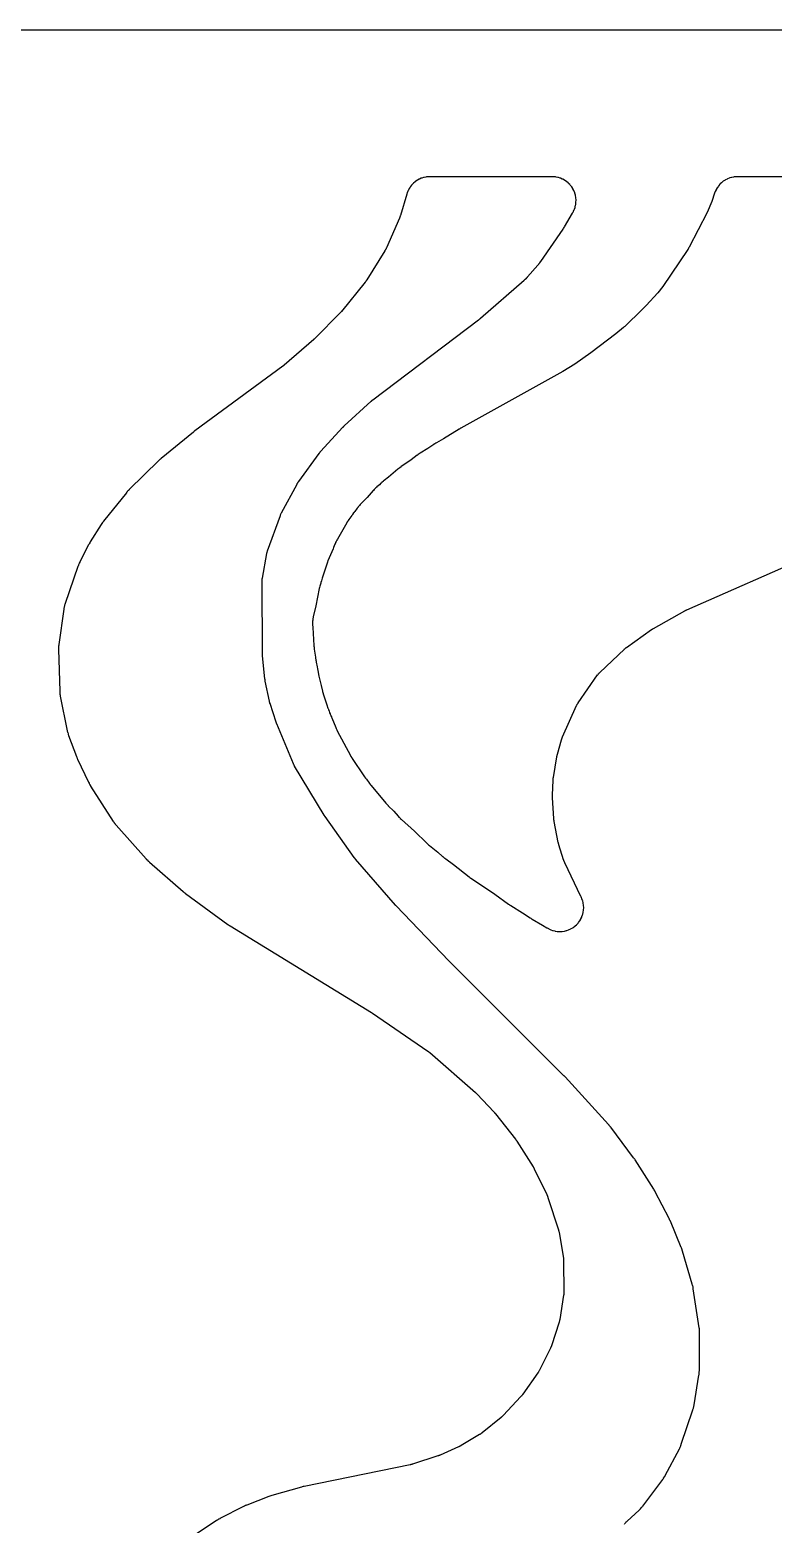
# Model space of a CAD drawing. Header units: millimetres. Extents: x 0 to 300, y 0 to 300.
# Drawn here: x 127.6 to 205.5, y 143.4 to 300.1 of the extents above; entities that cross this region are included whole.
import ezdxf

# ---------------------------------------------------------------- set-up
doc = ezdxf.new("R2010")
doc.units = ezdxf.units.MM
doc.layers.add('CUT', color=7, linetype='CONTINUOUS')

msp = doc.modelspace()

# ---------------------------------------------------------------- linework, layer by layer
at = {"layer": 'CUT'}
for points in [[(2.5578, 300.0625), (188.3057, 300.0625), (231.7327, 300.0625)], [(189.9425, 143.4133), (189.9748, 143.4623), (190.0268, 143.5334), (190.0638, 143.579), (190.1226, 143.6447), (190.1793, 143.7022), (190.211, 143.7328), (191.4638, 144.8838), (191.4738, 144.8931), (191.5379, 144.9548), (191.5476, 144.9644), (191.5853, 145.0023), (191.6042, 145.0222), (191.7236, 145.1539), (191.7415, 145.1746), (191.7756, 145.2159), (191.7842, 145.2265), (191.8393, 145.2963), (191.8477, 145.3072), (193.9414, 148.0888), (193.948, 148.0977), (193.9935, 148.1605), (194.0002, 148.1699), (194.0292, 148.2117), (194.0428, 148.2321), (194.1247, 148.3609), (194.137, 148.3811), (194.1576, 148.4164), (194.1631, 148.426), (194.2004, 148.493), (194.2064, 148.5039), (195.6939, 151.3058), (195.6996, 151.3168), (195.7358, 151.3885), (195.7413, 151.3996), (195.7621, 151.4432), (195.7724, 151.4657), (195.8357, 151.6133), (195.845, 151.6362), (195.8622, 151.6813), (195.8665, 151.6929), (195.8936, 151.7685), (195.8977, 151.7802), (197.1144, 155.4125), (197.1181, 155.424), (197.1415, 155.4991), (197.145, 155.5106), (197.1582, 155.556), (197.1645, 155.5794), (197.2023, 155.732), (197.2076, 155.7556), (197.2171, 155.8019), (197.2194, 155.8138), (197.2337, 155.8911), (197.2357, 155.9031), (197.7455, 159.0241), (197.7472, 159.0349), (197.7581, 159.1104), (197.7596, 159.1217), (197.7659, 159.1714), (197.7684, 159.1954), (197.7811, 159.3452), (197.7826, 159.3684), (197.7844, 159.4086), (197.7848, 159.4195), (197.7869, 159.495), (197.7871, 159.5072), (197.8157, 163.4946), (197.8156, 163.5058), (197.8147, 163.584), (197.8145, 163.5957), (197.8129, 163.647), (197.8116, 163.6717), (197.8005, 163.8254), (197.7983, 163.8491), (197.7937, 163.8901), (197.7924, 163.9012), (197.7823, 163.9779), (197.7805, 163.9903), (197.156, 168.0815), (197.1526, 168.1016), (197.1282, 168.2317), (197.1241, 168.2517), (197.0879, 168.4138), (197.0832, 168.4336), (197.05, 168.5618), (197.0445, 168.5815), (196.0264, 172.0262), (196.0218, 172.0411), (195.9904, 172.1379), (195.9854, 172.1527), (195.9429, 172.2731), (195.9375, 172.2878), (195.9011, 172.3828), (195.8953, 172.3974), (194.755, 175.158), (194.7498, 175.1701), (194.7155, 175.2484), (194.71, 175.2604), (194.6648, 175.3577), (194.6591, 175.3695), (194.6213, 175.4462), (194.6154, 175.4579), (193.1623, 178.2533), (193.1562, 178.2648), (193.1154, 178.3392), (193.109, 178.3505), (193.0558, 178.4428), (193.0492, 178.4541), (193.0052, 178.5266), (192.9984, 178.5377), (191.0569, 181.5909), (191.0509, 181.6), (191.009, 181.6633), (191.0025, 181.673), (190.9487, 181.7509), (190.9421, 181.7603), (190.8984, 181.8211), (190.8912, 181.8309), (188.4931, 185.0272), (188.4844, 185.0385), (188.4269, 185.1114), (188.418, 185.1225), (188.3436, 185.2123), (188.3344, 185.2232), (188.2735, 185.2933), (188.264, 185.304), (183.7161, 190.2954), (183.7115, 190.3004), (183.6794, 190.3348), (183.6745, 190.34), (183.634, 190.3824), (183.629, 190.3876), (183.5967, 190.4207), (183.5913, 190.4261), (171.5365, 202.4467), (171.529, 202.4542), (171.5225, 202.4607), (171.5182, 202.4652), (171.5078, 202.4759), (171.5033, 202.4805), (165.9895, 208.2167), (165.9862, 208.2201), (165.9786, 208.2281), (165.9753, 208.2315), (165.9676, 208.2397), (165.9637, 208.2439), (165.9545, 208.2538), (165.9505, 208.2581), (165.946, 208.263), (165.9421, 208.2673), (165.933, 208.2774), (165.9296, 208.2812), (165.9223, 208.2893), (165.912, 208.3011), (165.9075, 208.3063), (161.7447, 213.1098), (161.7377, 213.118), (161.7214, 213.1374), (161.7144, 213.1457), (161.706, 213.1558), (161.6992, 213.1642), (161.6834, 213.1839), (161.6766, 213.1924), (161.6689, 213.2022), (161.6623, 213.2107), (161.6469, 213.2308), (161.6404, 213.2394), (161.6325, 213.25), (161.626, 213.2587), (161.6112, 213.2791), (161.6048, 213.2879), (158.5431, 217.5965), (158.5392, 217.602), (158.5301, 217.6151), (158.5262, 217.6207), (158.517, 217.6341), (158.5123, 217.641), (158.5014, 217.6572), (158.4967, 217.6642), (158.4914, 217.6722), (158.4868, 217.6793), (158.4761, 217.6957), (158.4716, 217.7028), (158.4693, 217.7064), (158.4641, 217.7148), (158.4518, 217.7345), (158.4467, 217.743), (155.342, 222.8834), (155.3385, 222.8893), (155.3304, 222.9029), (155.3289, 222.9055), (155.3138, 222.9321), (155.2843, 222.9862), (155.2745, 223.0049), (155.2617, 223.0314), (155.2291, 223.1021), (155.2157, 223.1327), (153.4727, 227.3164), (153.47, 227.323), (153.4637, 227.3384), (153.4611, 227.345), (153.4548, 227.3607), (153.4516, 227.3688), (153.4443, 227.3878), (153.4412, 227.3959), (153.4376, 227.4054), (153.4346, 227.4136), (153.4276, 227.4327), (153.4247, 227.441), (153.4231, 227.4453), (153.4198, 227.455), (153.412, 227.4778), (153.4087, 227.4875), (152.7659, 229.4457), (152.7619, 229.4581), (152.7529, 229.487), (152.7491, 229.4995), (152.7447, 229.5143), (152.7411, 229.5266), (152.733, 229.5555), (152.7296, 229.5679), (152.7258, 229.5822), (152.7226, 229.5947), (152.7153, 229.6239), (152.7122, 229.6364), (152.7086, 229.6517), (152.7058, 229.6642), (152.6993, 229.6936), (152.6966, 229.7062), (152.2693, 231.7872), (152.2671, 231.7982), (152.2622, 231.8238), (152.2602, 231.8347), (152.2578, 231.8481), (152.2559, 231.8591), (152.2516, 231.8848), (152.2498, 231.8959), (152.2478, 231.9086), (152.2462, 231.9196), (152.2426, 231.9454), (152.2411, 231.9564), (152.2393, 231.97), (152.238, 231.981), (152.235, 232.0069), (152.2337, 232.018), (151.9812, 234.4546), (151.9801, 234.4656), (151.9777, 234.4914), (151.9768, 234.5024), (151.9757, 234.5159), (151.9749, 234.527), (151.9732, 234.5528), (151.9725, 234.5639), (151.9718, 234.5766), (151.9713, 234.5877), (151.9702, 234.6135), (151.9698, 234.6246), (151.9694, 234.6381), (151.9692, 234.6492), (151.9688, 234.6751), (151.9686, 234.6862), (151.9327, 242.2576), (151.9327, 242.2679), (151.9329, 242.2839), (151.9334, 242.3102), (151.9347, 242.3456), (151.9364, 242.377), (151.9381, 242.4018), (151.9393, 242.416), (151.9397, 242.4213), (151.9429, 242.452), (151.9512, 242.5201), (151.9571, 242.5608), (151.9594, 242.5746), (151.9612, 242.5847), (152.4255, 245.1629), (152.4272, 245.1723), (152.43, 245.1868), (152.4349, 245.2107), (152.4419, 245.2427), (152.4486, 245.2709), (152.4543, 245.2933), (152.4576, 245.3061), (152.4589, 245.3108), (152.4667, 245.3382), (152.4852, 245.399), (152.497, 245.4352), (152.5012, 245.4473), (152.5044, 245.4563), (153.8483, 249.168), (153.8506, 249.1744), (153.8562, 249.1893), (153.8572, 249.192), (153.8685, 249.2207), (153.8921, 249.2777), (153.9004, 249.2971), (153.913, 249.3237), (153.9475, 249.3936), (153.9629, 249.4234), (155.6025, 252.452), (155.6098, 252.4652), (155.6271, 252.4958), (155.6346, 252.5089), (155.6438, 252.5246), (155.6515, 252.5375), (155.6697, 252.5674), (155.6776, 252.5802), (155.6868, 252.5948), (155.6949, 252.6074), (155.7141, 252.6368), (155.7225, 252.6493), (155.7328, 252.6644), (155.7413, 252.6768), (155.7615, 252.7055), (155.7702, 252.7177), (157.9082, 255.6507), (157.9157, 255.6608), (157.9332, 255.6841), (157.9408, 255.6941), (157.9501, 255.7062), (157.9578, 255.716), (157.976, 255.7389), (157.9838, 255.7486), (157.9929, 255.7597), (158.0009, 255.7694), (158.0197, 255.7917), (158.0278, 255.8012), (158.0378, 255.8128), (158.0461, 255.8222), (158.0655, 255.844), (158.0738, 255.8532), (160.4098, 258.4061), (160.4165, 258.4133), (160.4322, 258.4302), (160.439, 258.4373), (160.4474, 258.446), (160.4542, 258.4531), (160.4703, 258.4696), (160.4772, 258.4766), (160.4853, 258.4847), (160.4923, 258.4916), (160.5088, 258.5077), (160.5158, 258.5146), (160.5245, 258.5229), (160.5317, 258.5297), (160.5485, 258.5455), (160.5558, 258.5522), (163.3652, 261.1278), (163.3731, 261.1349), (163.3916, 261.1514), (163.3995, 261.1585), (163.4093, 261.167), (163.4173, 261.1739), (163.4362, 261.19), (163.4443, 261.1969), (163.4537, 261.2047), (163.4619, 261.2115), (163.4811, 261.2271), (163.4894, 261.2338), (163.4995, 261.2418), (163.5079, 261.2484), (163.5275, 261.2636), (163.5359, 261.27), (174.6303, 269.6618), (174.638, 269.6676), (174.6909, 269.709), (174.699, 269.7155), (174.764, 269.7682), (174.7719, 269.7747), (174.8226, 269.8172), (174.8308, 269.8242), (179.4166, 273.8136), (179.4312, 273.8267), (179.5246, 273.9135), (179.5387, 273.9271), (179.6523, 274.0397), (179.666, 274.0537), (179.7535, 274.1464), (179.7667, 274.1609), (180.8669, 275.4051), (180.8787, 275.4189), (180.9541, 275.5094), (180.9655, 275.5235), (181.0565, 275.64), (181.0675, 275.6545), (181.1372, 275.7494), (181.1477, 275.7642), (183.4927, 279.1686), (183.4988, 279.1775), (183.5402, 279.24), (183.5464, 279.2496), (183.5965, 279.3285), (183.6025, 279.3381), (183.6409, 279.4011), (183.6471, 279.4115), (184.4874, 280.8558), (184.4948, 280.8688), (184.5417, 280.9542), (184.5487, 280.9674), (184.5756, 281.0194), (184.5887, 281.0463), (184.6682, 281.2211), (184.6902, 281.2768), (184.7511, 281.4561), (184.7675, 281.5138), (184.8102, 281.6983), (184.8207, 281.7572), (184.8448, 281.9451), (184.8494, 282.0048), (184.8546, 282.1942), (184.8533, 282.254), (184.8396, 282.4429), (184.8322, 282.5024), (184.7998, 282.689), (184.7866, 282.7474), (184.7356, 282.9298), (184.7167, 282.9867), (184.6478, 283.1631), (184.6233, 283.2177), (184.5372, 283.3864), (184.5073, 283.4384), (184.4048, 283.5976), (184.3699, 283.6463), (184.252, 283.7946), (184.2124, 283.8395), (184.0804, 283.9753), (184.0365, 284.0161), (183.8916, 284.138), (183.8438, 284.1742), (183.6875, 284.281), (183.6364, 284.3123), (183.4701, 284.403), (183.4162, 284.429), (183.2417, 284.5027), (183.1854, 284.5232), (183.0045, 284.5792), (182.9464, 284.594), (182.7608, 284.6315), (182.7015, 284.6405), (182.5105, 284.6596), (182.4806, 284.6619), (182.4222, 284.6648), (182.4072, 284.6654), (182.3099, 284.6678), (182.2949, 284.668), (169.5739, 284.668), (169.5589, 284.6678), (169.4611, 284.6653), (169.446, 284.6648), (169.3873, 284.6618), (169.3573, 284.6596), (169.1654, 284.6402), (169.1059, 284.6312), (168.9194, 284.5933), (168.8611, 284.5783), (168.6794, 284.5219), (168.6229, 284.5012), (168.4477, 284.4268), (168.3936, 284.4006), (168.2267, 284.309), (168.1755, 284.2775), (168.0187, 284.1697), (167.9709, 284.1332), (167.8256, 284.0102), (167.7817, 283.9691), (167.6495, 283.8322), (167.6099, 283.7868), (167.4922, 283.6374), (167.4573, 283.5883), (167.3551, 283.4278), (167.3253, 283.3755), (167.2397, 283.2056), (167.2153, 283.1506), (167.1462, 282.9705), (167.1361, 282.9421), (167.1195, 282.8914), (167.1172, 282.8841), (167.1012, 282.8331), (167.0987, 282.8248), (166.4375, 280.6006), (166.4334, 280.5873), (166.4237, 280.5562), (166.4194, 280.5429), (166.4138, 280.5261), (166.4093, 280.5127), (166.3984, 280.4816), (166.3936, 280.4683), (166.3881, 280.453), (166.3831, 280.4398), (166.3712, 280.409), (166.3661, 280.3958), (166.3596, 280.3798), (166.3542, 280.3667), (166.3414, 280.3363), (166.3358, 280.3233), (164.9649, 277.2055), (164.9583, 277.191), (164.9428, 277.1574), (164.936, 277.143), (164.9276, 277.1256), (164.9206, 277.1113), (164.9039, 277.0782), (164.8966, 277.0641), (164.8881, 277.048), (164.8806, 277.034), (164.8628, 277.0016), (164.855, 276.9877), (164.8454, 276.9709), (164.8374, 276.9572), (164.8184, 276.9254), (164.8101, 276.9118), (162.9132, 273.8555), (162.9057, 273.8435), (162.8878, 273.8157), (162.88, 273.8039), (162.8705, 273.7895), (162.8625, 273.7777), (162.8438, 273.7505), (162.8357, 273.7389), (162.8262, 273.7256), (162.8179, 273.7142), (162.7983, 273.6875), (162.7898, 273.6762), (162.7794, 273.6624), (162.7707, 273.6512), (162.7503, 273.6252), (162.7415, 273.6141), (160.2614, 270.5562), (160.2543, 270.5476), (160.2377, 270.5276), (160.2305, 270.5191), (160.2217, 270.5087), (160.2144, 270.5003), (160.1973, 270.4807), (160.1899, 270.4723), (160.1813, 270.4628), (160.1738, 270.4545), (160.1562, 270.4354), (160.1487, 270.4272), (160.1393, 270.4173), (160.1316, 270.4093), (160.1136, 270.3906), (160.1058, 270.3826), (157.4883, 267.7393), (157.4834, 267.7344), (157.4719, 267.723), (157.467, 267.7181), (157.4552, 267.7065), (157.4491, 267.7006), (157.4347, 267.6869), (157.4286, 267.681), (157.4214, 267.6742), (157.4152, 267.6684), (157.4006, 267.6549), (157.3943, 267.6491), (157.391, 267.6462), (157.3835, 267.6395), (157.3659, 267.6238), (157.3583, 267.6172), (154.244, 264.9153), (154.2371, 264.9094), (154.2209, 264.8957), (154.214, 264.8898), (154.2056, 264.8828), (154.1986, 264.8771), (154.1823, 264.8638), (154.1753, 264.8581), (154.1672, 264.8516), (154.1601, 264.846), (154.1435, 264.833), (154.1364, 264.8275), (154.1276, 264.8208), (154.1204, 264.8153), (154.1035, 264.8026), (154.0963, 264.7973), (144.8781, 258.0165), (144.8723, 258.0122), (144.8317, 257.9815), (144.8254, 257.9768), (144.7753, 257.9379), (144.7693, 257.9332), (144.7301, 257.902), (144.7237, 257.8968), (141.3467, 255.1324), (141.3364, 255.1238), (141.2702, 255.0671), (141.2601, 255.0582), (141.1786, 254.9852), (141.1687, 254.9762), (141.1052, 254.9165), (141.0955, 254.9073), (137.9999, 251.8731), (137.9873, 251.8603), (137.9064, 251.7761), (137.8942, 251.763), (137.7958, 251.6543), (137.784, 251.6408), (137.7083, 251.552), (137.6968, 251.5381), (135.2977, 248.5446), (135.2873, 248.5312), (135.2208, 248.4433), (135.2108, 248.4296), (135.1305, 248.317), (135.1209, 248.303), (135.0594, 248.2115), (135.0502, 248.1972), (133.9166, 246.3994), (133.9094, 246.3875), (133.863, 246.31), (133.856, 246.298), (133.8, 246.1993), (133.7933, 246.1871), (133.7505, 246.1076), (133.7441, 246.0952), (132.8258, 244.2869), (132.817, 244.2687), (132.7614, 244.1495), (132.7531, 244.131), (132.6885, 243.9791), (132.6809, 243.9603), (132.6335, 243.8376), (132.6265, 243.8186), (131.2729, 239.9287), (131.2683, 239.9147), (131.2391, 239.8238), (131.2348, 239.8098), (131.2186, 239.7547), (131.211, 239.7263), (131.1662, 239.5408), (131.16, 239.5121), (131.1493, 239.4557), (131.1467, 239.4412), (131.1312, 239.347), (131.129, 239.3325), (130.6116, 235.6335), (130.61, 235.621), (130.6004, 235.5399), (130.5991, 235.5274), (130.5943, 235.4786), (130.5924, 235.4535), (130.5834, 235.2905), (130.5825, 235.2654), (130.5819, 235.2163), (130.5818, 235.2037), (130.5825, 235.122), (130.5827, 235.1095), (130.7079, 230.7328), (130.7084, 230.72), (130.7126, 230.6365), (130.7133, 230.6236), (130.7169, 230.5735), (130.7193, 230.5478), (130.7384, 230.3817), (130.7419, 230.3562), (130.7498, 230.3066), (130.7519, 230.2939), (130.7668, 230.2116), (130.7692, 230.199), (131.5053, 226.5706), (131.5076, 226.5598), (131.5245, 226.4841), (131.5271, 226.4728), (131.5391, 226.4234), (131.5453, 226.3997), (131.5873, 226.2529), (131.5943, 226.2303), (131.6071, 226.1915), (131.6106, 226.181), (131.6359, 226.1086), (131.6402, 226.0969), (132.4608, 223.899), (132.4654, 223.8871), (132.4959, 223.8103), (132.5008, 223.7985), (132.5412, 223.7029), (132.5462, 223.6912), (132.58, 223.6157), (132.5853, 223.6042), (133.7169, 221.2142), (133.7254, 221.1968), (133.7827, 221.0852), (133.7918, 221.0682), (133.8682, 220.9305), (133.8778, 220.9138), (133.9422, 220.8061), (133.9524, 220.7897), (136.3316, 217.0852), (136.3377, 217.0759), (136.3804, 217.012), (136.3869, 217.0025), (136.4157, 216.9611), (136.43, 216.9414), (136.5216, 216.8207), (136.5361, 216.8023), (136.5619, 216.771), (136.5689, 216.7625), (136.6183, 216.7047), (136.6264, 216.6954), (139.7746, 213.1553), (139.7872, 213.1415), (139.8709, 213.0532), (139.8839, 213.0398), (139.9923, 212.9323), (140.0058, 212.9193), (140.0948, 212.8363), (140.1086, 212.8238), (143.6418, 209.7305), (143.652, 209.7218), (143.7191, 209.6657), (143.7295, 209.6571), (143.8154, 209.5885), (143.826, 209.5803), (143.8955, 209.5272), (143.9063, 209.5191), (148.3402, 206.2907), (148.3493, 206.2842), (148.4134, 206.2393), (148.4234, 206.2325), (148.5044, 206.1782), (148.5142, 206.1717), (148.5791, 206.1301), (148.5898, 206.1234), (163.4162, 197.039), (163.4202, 197.0365), (163.4294, 197.0308), (163.4333, 197.0284), (163.4427, 197.0225), (163.4475, 197.0195), (163.4587, 197.0124), (163.4635, 197.0093), (163.469, 197.0057), (163.4738, 197.0026), (163.4849, 196.9953), (163.4891, 196.9926), (163.4981, 196.9866), (163.5108, 196.978), (163.5164, 196.9742), (169.3034, 193.0122), (169.3142, 193.0047), (169.3395, 192.9869), (169.3502, 192.9792), (169.3632, 192.9697), (169.3739, 192.9618), (169.3985, 192.9433), (169.409, 192.9353), (169.421, 192.926), (169.4314, 192.9178), (169.4555, 192.8985), (169.4658, 192.8902), (169.4782, 192.88), (169.4884, 192.8715), (169.5119, 192.8515), (169.5219, 192.8429), (174.2962, 188.6734), (174.3045, 188.666), (174.324, 188.6486), (174.3323, 188.6411), (174.3423, 188.6319), (174.3505, 188.6243), (174.3695, 188.6064), (174.3776, 188.5987), (174.3868, 188.5898), (174.3948, 188.582), (174.4133, 188.5636), (174.4212, 188.5557), (174.4308, 188.546), (174.4386, 188.538), (174.4567, 188.5192), (174.4644, 188.5111), (176.2701, 186.5867), (176.2766, 186.5797), (176.2917, 186.5632), (176.2981, 186.5562), (176.3059, 186.5475), (176.3123, 186.5403), (176.327, 186.5236), (176.3333, 186.5164), (176.3405, 186.508), (176.3467, 186.5007), (176.3611, 186.4837), (176.3672, 186.4763), (176.3747, 186.4673), (176.3807, 186.4599), (176.3947, 186.4425), (176.4007, 186.4351), (178.5113, 183.7631), (178.5185, 183.7538), (178.5352, 183.7322), (178.5423, 183.7229), (178.5508, 183.7114), (178.5578, 183.702), (178.5739, 183.6799), (178.5807, 183.6704), (178.5885, 183.6594), (178.5952, 183.6498), (178.6107, 183.6273), (178.6173, 183.6176), (178.6253, 183.6057), (178.6317, 183.596), (178.6466, 183.5731), (178.653, 183.5632), (180.352, 180.8799), (180.3587, 180.8691), (180.3741, 180.8439), (180.3806, 180.8331), (180.3885, 180.8198), (180.3949, 180.8089), (180.4097, 180.7833), (180.4159, 180.7723), (180.423, 180.7596), (180.4291, 180.7485), (180.4431, 180.7224), (180.449, 180.7113), (180.4561, 180.6976), (180.4619, 180.6863), (180.4752, 180.6599), (180.4808, 180.6485), (181.7874, 177.9567), (181.7941, 177.9427), (181.8092, 177.9101), (181.8156, 177.896), (181.8232, 177.8788), (181.8294, 177.8647), (181.8434, 177.8315), (181.8493, 177.8173), (181.8559, 177.8009), (181.8616, 177.7865), (181.8744, 177.7529), (181.8798, 177.7385), (181.8863, 177.7208), (181.8914, 177.7062), (181.9032, 177.6722), (181.9081, 177.6576), (183.0151, 174.2574), (183.0172, 174.2509), (183.022, 174.2358), (183.0229, 174.233), (183.0316, 174.2035), (183.048, 174.1441), (183.0533, 174.1236), (183.0598, 174.0949), (183.0755, 174.0186), (183.0817, 173.9858), (183.5301, 171.3112), (183.5313, 171.3039), (183.534, 171.2871), (183.5345, 171.2839), (183.5389, 171.2515), (183.5467, 171.1859), (183.549, 171.1634), (183.5511, 171.132), (183.555, 171.0487), (183.556, 171.0129), (183.5787, 167.6991), (183.5787, 167.6897), (183.5786, 167.6749), (183.5782, 167.6508), (183.5773, 167.6187), (183.5759, 167.5901), (183.5745, 167.5673), (183.5736, 167.5543), (183.5732, 167.5495), (183.5706, 167.5214), (183.5639, 167.4591), (183.559, 167.4218), (183.5571, 167.4093), (183.5557, 167.4), (183.1457, 164.8651), (183.1446, 164.8582), (183.1419, 164.8421), (183.1413, 164.8392), (183.1354, 164.8081), (183.1224, 164.746), (183.1176, 164.7248), (183.11, 164.6955), (183.0882, 164.6184), (183.0782, 164.5855), (182.2771, 162.1123), (182.2749, 162.1056), (182.2698, 162.0901), (182.2688, 162.0872), (182.2583, 162.0576), (182.236, 161.9984), (182.2281, 161.9782), (182.2161, 161.9506), (182.183, 161.8779), (182.1682, 161.847), (180.9876, 159.4986), (180.9845, 159.4925), (180.9772, 159.4783), (180.9759, 159.4757), (180.9614, 159.4488), (180.9313, 159.3951), (180.9207, 159.3768), (180.9052, 159.3519), (180.8627, 159.2867), (180.844, 159.2591), (179.2741, 157.0335), (179.265, 157.0208), (179.2434, 156.9912), (179.234, 156.9786), (179.2226, 156.9636), (179.213, 156.9513), (179.1905, 156.9227), (179.1808, 156.9105), (179.1695, 156.8966), (179.1595, 156.8846), (179.136, 156.8567), (179.1258, 156.8449), (179.1132, 156.8305), (179.1028, 156.8189), (179.0784, 156.7918), (179.0678, 156.7804), (177.2239, 154.8141), (177.2134, 154.8031), (177.1886, 154.7776), (177.1779, 154.7667), (177.1648, 154.7536), (177.1539, 154.743), (177.1283, 154.7183), (177.1173, 154.7079), (177.1045, 154.696), (177.0933, 154.6857), (177.0669, 154.6619), (177.0555, 154.6519), (177.0415, 154.6397), (177.0299, 154.6298), (177.0027, 154.6069), (176.991, 154.5972), (175.02, 152.9963), (175.0075, 152.9862), (174.9779, 152.9631), (174.9652, 152.9533), (174.9495, 152.9415), (174.9366, 152.9319), (174.9063, 152.9099), (174.8932, 152.9005), (174.8781, 152.89), (174.8649, 152.8809), (174.8337, 152.8599), (174.8203, 152.8511), (174.8039, 152.8404), (174.7903, 152.8318), (174.7585, 152.812), (174.7448, 152.8036), (172.8037, 151.642), (172.7918, 151.6349), (172.7639, 151.6188), (172.7518, 151.612), (172.7371, 151.6038), (172.725, 151.5971), (172.6966, 151.5819), (172.6843, 151.5754), (172.6702, 151.5681), (172.6579, 151.5619), (172.6291, 151.5475), (172.6166, 151.5414), (172.6014, 151.5341), (172.5889, 151.5282), (172.5596, 151.5147), (172.547, 151.509), (170.5925, 150.6446), (170.5817, 150.64), (170.5566, 150.6292), (170.5458, 150.6247), (170.5325, 150.6193), (170.5217, 150.6149), (170.4963, 150.6048), (170.4853, 150.6006), (170.4728, 150.5958), (170.4618, 150.5916), (170.4361, 150.5822), (170.4251, 150.5783), (170.4116, 150.5735), (170.4005, 150.5697), (170.3746, 150.561), (170.3635, 150.5573), (167.7154, 149.7025), (167.7034, 149.6988), (167.6755, 149.6902), (167.6635, 149.6866), (167.6488, 149.6823), (167.6367, 149.6788), (167.6085, 149.671), (167.5964, 149.6677), (167.5825, 149.6641), (167.5703, 149.661), (167.5419, 149.654), (167.5297, 149.651), (167.5148, 149.6476), (167.5026, 149.6448), (167.474, 149.6386), (167.4617, 149.636), (156.3491, 147.3747), (156.3373, 147.3722), (156.2604, 147.3549), (156.2486, 147.3521), (156.1526, 147.3285), (156.1408, 147.3255), (156.0647, 147.3051), (156.053, 147.3019), (152.9557, 146.406), (152.9431, 146.4022), (152.861, 146.3765), (152.8484, 146.3724), (152.7461, 146.3379), (152.7336, 146.3335), (152.6528, 146.3042), (152.6404, 146.2995), (150.32, 145.4002), (150.306, 145.3945), (150.2155, 145.3568), (150.2017, 145.3509), (150.0893, 145.3007), (150.0756, 145.2944), (149.9872, 145.2522), (149.9736, 145.2455), (147.5069, 143.9915), (147.4911, 143.9832), (147.3893, 143.9275), (147.3737, 143.9187), (147.248, 143.8451), (147.2327, 143.8359), (147.1344, 143.7742), (147.1194, 143.7645), (144.4424, 141.9745)], [(236.6127, 284.668), (201.8656, 284.668), (201.8248, 284.668), (201.8105, 284.6678), (201.7181, 284.6656), (201.7038, 284.6651), (201.6483, 284.6625), (201.6199, 284.6605), (201.4384, 284.6432), (201.3821, 284.6351), (201.2054, 284.6012), (201.1501, 284.5878), (200.9774, 284.5373), (200.9236, 284.5187), (200.7565, 284.4521), (200.7047, 284.4285), (200.5447, 284.3464), (200.4953, 284.318), (200.3438, 284.221), (200.2974, 284.1881), (200.1557, 284.0772), (200.1126, 284.0401), (199.9821, 283.9163), (199.9427, 283.8752), (199.8245, 283.7396), (199.7892, 283.695), (199.6843, 283.5488), (199.6534, 283.501), (199.5629, 283.3455), (199.5366, 283.2951), (199.4602, 283.1295), (199.4489, 283.1033), (199.428, 283.0518), (199.4228, 283.0386), (199.3901, 282.9521), (199.3853, 282.9387), (199.0822, 282.075), (198.5957, 280.9242), (196.7217, 277.287), (196.7157, 277.2756), (196.7016, 277.2491), (196.6954, 277.2378), (196.6878, 277.224), (196.6815, 277.2128), (196.6666, 277.1867), (196.6602, 277.1756), (196.6527, 277.1628), (196.646, 277.1518), (196.6304, 277.1262), (196.6236, 277.1152), (196.6153, 277.1019), (196.6083, 277.0911), (196.592, 277.0659), (196.5849, 277.0551), (193.9647, 273.1434), (193.4503, 272.4824), (192.1965, 271.1675), (192.0761, 271.0412), (192.0063, 270.9681), (191.7703, 270.7205), (190.0168, 269.0148), (189.96, 268.9677), (189.9208, 268.9352), (189.8325, 268.8619), (189.0128, 268.1819), (186.3939, 266.1923), (184.7181, 265.013), (183.4607, 264.2361), (172.7604, 258.2957), (172.7548, 258.2926), (172.7162, 258.2706), (172.7102, 258.2672), (172.6624, 258.2392), (172.6566, 258.2358), (172.619, 258.2133), (172.6129, 258.2095), (170.968, 257.1964), (170.2352, 256.788), (170.2234, 256.7813), (170.1477, 256.7368), (170.1361, 256.7298), (170.0423, 256.6718), (170.0308, 256.6646), (169.9572, 256.6167), (169.9459, 256.6092), (169.3047, 256.1719), (168.5123, 255.6838), (168.4997, 255.6759), (168.4191, 255.6234), (168.4068, 255.6152), (168.3072, 255.5469), (168.2951, 255.5383), (168.2171, 255.4819), (168.2052, 255.4731), (167.5618, 254.9832), (166.4812, 254.2462), (166.4682, 254.2371), (166.3846, 254.1768), (166.3719, 254.1674), (166.269, 254.0889), (166.2565, 254.0792), (166.1763, 254.0145), (166.1641, 254.0044), (165.1946, 253.1808), (164.7466, 252.8397), (164.7383, 252.8332), (164.6805, 252.7876), (164.672, 252.7807), (164.6346, 252.7501), (164.617, 252.735), (164.5085, 252.6389), (164.492, 252.6237), (164.464, 252.5969), (164.4564, 252.5896), (164.4047, 252.5384), (164.3964, 252.53), (164.2441, 252.3732), (163.976, 252.1454), (163.9598, 252.1312), (163.8565, 252.0368), (163.8408, 252.022), (163.7155, 251.899), (163.7004, 251.8836), (163.6041, 251.7821), (163.5896, 251.7662), (162.9474, 251.0383), (162.2356, 250.3055), (162.2216, 250.2906), (162.1325, 250.1923), (162.119, 250.1769), (162.0114, 250.0499), (161.9985, 250.0341), (161.9162, 249.93), (161.9038, 249.9137), (161.6416, 249.5576), (161.5873, 249.493), (161.5782, 249.482), (161.5433, 249.4384), (161.526, 249.4157), (161.417, 249.2655), (161.4008, 249.242), (161.3702, 249.1953), (161.3626, 249.1833), (161.3439, 249.1532), (161.041, 248.7419), (161.031, 248.7278), (160.9669, 248.6353), (160.9572, 248.6209), (160.8802, 248.5025), (160.8709, 248.4879), (160.8123, 248.3918), (160.8035, 248.3769), (159.8383, 246.688), (159.8297, 246.6725), (159.7757, 246.5713), (159.7677, 246.5556), (159.7037, 246.4265), (159.6961, 246.4106), (159.6481, 246.3063), (159.641, 246.2902), (159.5912, 246.1728), (159.586, 246.1631), (159.5738, 246.1388), (159.4983, 245.979), (159.4872, 245.9541), (159.4667, 245.9051), (159.4616, 245.8925), (159.4293, 245.8102), (159.4245, 245.7975), (159.3781, 245.6709), (158.8352, 244.392), (158.8297, 244.3786), (158.7952, 244.2915), (158.79, 244.2781), (158.7493, 244.1677), (158.7445, 244.1541), (158.7142, 244.0654), (158.7097, 244.0517), (158.2445, 242.5758), (158.1994, 242.4528), (158.1928, 242.4338), (158.152, 242.3097), (158.1461, 242.2904), (158.1001, 242.133), (158.0948, 242.1136), (158.0775, 242.046), (158.0206, 241.8655), (158.0161, 241.8506), (157.9882, 241.7533), (157.9841, 241.7383), (157.9523, 241.6153), (157.9485, 241.6002), (157.9257, 241.5017), (157.9224, 241.4864), (157.5517, 239.6721), (157.2985, 238.5237), (157.2957, 238.5101), (157.2784, 238.422), (157.2759, 238.4084), (157.2667, 238.3553), (157.2626, 238.3279), (157.2406, 238.1522), (157.2362, 238.0972), (157.2304, 237.9202), (157.2302, 237.8925), (157.2309, 237.8386), (157.2311, 237.8278), (157.2308, 237.7373), (157.2314, 237.7077), (157.234, 237.6499), (157.2349, 237.6351), (157.2416, 237.539), (157.2428, 237.5243), (157.2535, 237.4121), (157.3654, 235.5275), (157.3666, 235.5114), (157.3756, 235.4074), (157.3772, 235.3914), (157.392, 235.2612), (157.394, 235.2453), (157.4085, 235.1419), (157.411, 235.126), (157.5488, 234.3053), (157.5851, 233.924), (157.5872, 233.9049), (157.6029, 233.7813), (157.6057, 233.7623), (157.6304, 233.6079), (157.6337, 233.589), (157.6573, 233.4666), (157.6613, 233.4479), (157.7838, 232.9068), (157.8839, 232.3105), (157.887, 232.2937), (157.9086, 232.1844), (157.9122, 232.1677), (157.9431, 232.0314), (157.9472, 232.0147), (157.975, 231.9069), (157.9795, 231.8903), (158.1397, 231.3346), (158.2781, 230.7234), (158.2816, 230.7084), (158.3062, 230.6114), (158.3102, 230.5966), (158.3442, 230.4756), (158.3485, 230.4609), (158.3781, 230.3653), (158.3828, 230.3506), (158.6622, 229.5221), (158.7574, 229.1918), (158.762, 229.1767), (158.7929, 229.0794), (158.7978, 229.0644), (158.8397, 228.9432), (158.8451, 228.9284), (158.881, 228.8328), (158.8867, 228.8182), (158.9631, 228.6299), (159.0101, 228.4904), (159.017, 228.4713), (159.0635, 228.3473), (159.071, 228.3284), (159.1346, 228.175), (159.1427, 228.1563), (159.1976, 228.0358), (159.2063, 228.0174), (159.2354, 227.959), (159.6501, 226.9369), (159.6562, 226.9223), (159.6972, 226.8286), (159.7037, 226.8143), (159.7581, 226.698), (159.765, 226.6838), (159.8108, 226.5923), (159.818, 226.5784), (161.1958, 223.998), (161.203, 223.9848), (161.2514, 223.8995), (161.259, 223.8865), (161.3223, 223.781), (161.3302, 223.7681), (161.3828, 223.6854), (161.391, 223.6728), (162.6007, 221.87), (162.6108, 221.8554), (162.6776, 221.7619), (162.6881, 221.7476), (162.7755, 221.6327), (162.7864, 221.6188), (162.8586, 221.5294), (162.87, 221.5158), (162.9487, 221.424), (163.1612, 221.1167), (163.1691, 221.1055), (163.2215, 221.0333), (163.2297, 221.0223), (163.2975, 220.9332), (163.3059, 220.9224), (163.3616, 220.8527), (163.3702, 220.8421), (164.9002, 219.0126), (164.9103, 219.0009), (164.9768, 218.9254), (164.9872, 218.9139), (165.0731, 218.8214), (165.0838, 218.8102), (165.154, 218.7382), (165.165, 218.7273), (165.7458, 218.1629), (166.19, 217.6449), (166.2031, 217.6302), (166.2894, 217.536), (166.3029, 217.5217), (166.415, 217.4072), (166.429, 217.3933), (166.5212, 217.305), (166.5357, 217.2916), (167.9062, 216.0631), (169.1992, 214.8066), (169.2103, 214.796), (169.2838, 214.7281), (169.2952, 214.7179), (169.3896, 214.6351), (169.4013, 214.6251), (169.4782, 214.5611), (169.4901, 214.5515), (170.3547, 213.8685), (170.8694, 213.4072), (170.8816, 213.3965), (170.9617, 213.3285), (170.9742, 213.3182), (171.0771, 213.2355), (171.0898, 213.2256), (171.1736, 213.1619), (171.1866, 213.1523), (172.0114, 212.5598), (173.649, 211.2662), (173.6578, 211.2594), (173.7194, 211.2126), (173.729, 211.2055), (173.8069, 211.1486), (173.8164, 211.1418), (173.8789, 211.0981), (173.8892, 211.0911), (176.3341, 209.4547), (177.7771, 208.4182), (177.7855, 208.4122), (177.8444, 208.3715), (177.8535, 208.3653), (177.9278, 208.3158), (177.9368, 208.3099), (177.9962, 208.2719), (178.006, 208.2658), (179.2539, 207.5006), (180.0409, 206.9738), (180.0493, 206.9683), (180.1082, 206.9303), (180.1174, 206.9245), (180.1917, 206.8784), (180.2007, 206.8729), (180.2601, 206.8375), (180.2699, 206.8319), (181.3401, 206.2213), (181.8004, 205.939), (181.8132, 205.9314), (181.8964, 205.8831), (181.9093, 205.8759), (181.9601, 205.8481), (181.9864, 205.8345), (182.1572, 205.7518), (182.2117, 205.7286), (182.3874, 205.664), (182.4439, 205.6463), (182.6251, 205.5993), (182.6831, 205.5872), (182.868, 205.5583), (182.9269, 205.5521), (183.1138, 205.5415), (183.173, 205.5411), (183.36, 205.549), (183.419, 205.5545), (183.6044, 205.5808), (183.6625, 205.592), (183.8443, 205.6364), (183.9011, 205.6533), (184.0777, 205.7155), (184.1325, 205.7379), (184.3021, 205.8172), (184.3544, 205.8449), (184.5154, 205.9405), (184.5647, 205.9732), (184.7155, 206.0842), (184.7614, 206.1216), (184.9004, 206.247), (184.9424, 206.2887), (185.0684, 206.4271), (185.1061, 206.4728), (185.2179, 206.623), (185.2508, 206.6722), (185.3473, 206.8327), (185.3752, 206.8849), (185.4554, 207.054), (185.478, 207.1087), (185.5411, 207.285), (185.5583, 207.3417), (185.6037, 207.5233), (185.6152, 207.5814), (185.6425, 207.7666), (185.6482, 207.8255), (185.6571, 208.0125), (185.657, 208.0717), (185.6474, 208.2587), (185.6414, 208.3176), (185.6134, 208.5027), (185.6017, 208.5607), (185.5556, 208.7422), (185.5382, 208.7988), (185.4736, 208.9772), (185.4628, 209.0048), (185.4405, 209.0582), (185.4346, 209.0717), (185.3952, 209.1596), (185.389, 209.173), (185.3739, 209.2045), (183.6782, 212.7493), (183.6713, 212.7639), (183.6556, 212.7983), (183.649, 212.813), (183.6412, 212.8311), (183.6349, 212.846), (183.6204, 212.8809), (183.6144, 212.8959), (183.6076, 212.9132), (183.6018, 212.9283), (183.5886, 212.9637), (183.5831, 212.9789), (183.5766, 212.9975), (183.5714, 213.0128), (183.5595, 213.0486), (183.5545, 213.064), (183.0617, 214.6438), (183.0582, 214.6554), (183.0502, 214.6824), (183.0468, 214.6941), (183.0428, 214.7083), (183.0396, 214.7199), (183.0322, 214.7472), (183.0292, 214.7589), (183.0258, 214.7724), (183.0229, 214.7842), (183.0163, 214.8116), (183.0135, 214.8234), (183.0103, 214.8378), (183.0077, 214.8497), (183.0019, 214.8773), (182.9994, 214.8892), (182.5652, 217.0904), (182.5625, 217.1045), (182.5566, 217.1375), (182.5541, 217.1516), (182.5513, 217.1689), (182.5491, 217.1831), (182.5441, 217.2163), (182.5422, 217.2306), (182.54, 217.2469), (182.5382, 217.2612), (182.5344, 217.2945), (182.5329, 217.3088), (182.5311, 217.3262), (182.5298, 217.3405), (182.527, 217.3739), (182.526, 217.3883), (182.3801, 219.5621), (182.3793, 219.575), (182.3777, 219.6052), (182.3771, 219.6181), (182.3765, 219.6339), (182.3761, 219.6468), (182.3754, 219.677), (182.3752, 219.6899), (182.375, 219.7048), (182.375, 219.7177), (182.3751, 219.7479), (182.3753, 219.7609), (182.3756, 219.7767), (182.3759, 219.7896), (182.377, 219.8198), (182.3775, 219.8327), (182.4538, 221.4209), (182.4545, 221.4339), (182.4564, 221.4643), (182.4573, 221.4773), (182.4585, 221.4931), (182.4596, 221.5061), (182.4624, 221.5364), (182.4637, 221.5494), (182.4653, 221.5643), (182.4667, 221.5772), (182.4704, 221.6074), (182.4721, 221.6203), (182.4742, 221.6361), (182.476, 221.649), (182.4806, 221.6791), (182.4826, 221.692), (182.8406, 223.8568), (182.8428, 223.8695), (182.8481, 223.899), (182.8505, 223.9117), (182.8535, 223.9271), (182.856, 223.9397), (182.8622, 223.969), (182.8649, 223.9816), (182.8681, 223.996), (182.871, 224.0086), (182.878, 224.0377), (182.8811, 224.0502), (182.885, 224.0654), (182.8883, 224.0779), (182.8961, 224.1068), (182.8995, 224.1192), (183.3355, 225.6458), (183.3401, 225.6612), (183.351, 225.6971), (183.3559, 225.7124), (183.3619, 225.7311), (183.367, 225.7463), (183.3792, 225.7818), (183.3846, 225.7969), (183.3909, 225.8142), (183.3966, 225.8293), (183.41, 225.8643), (183.416, 225.8792), (183.4233, 225.8974), (183.4295, 225.9123), (183.4442, 225.9468), (183.4507, 225.9615), (184.9098, 229.2191), (184.9143, 229.2288), (184.9212, 229.2438), (184.933, 229.2684), (184.9494, 229.3012), (184.9644, 229.33), (184.9768, 229.3527), (184.984, 229.3655), (184.9867, 229.3703), (185.0029, 229.3978), (185.0401, 229.4583), (185.0633, 229.4941), (185.0714, 229.506), (185.0775, 229.5147), (187.1196, 232.4334), (187.1261, 232.4426), (187.1349, 232.4549), (187.162, 232.4906), (187.2085, 232.549), (187.2296, 232.5745), (187.2516, 232.5991), (187.3024, 232.6539), (187.3337, 232.686), (187.3445, 232.6966), (187.3526, 232.7044), (189.9224, 235.1524), (189.9273, 235.157), (189.9388, 235.1677), (189.9409, 235.1697), (189.9635, 235.1901), (190.0096, 235.2302), (190.0255, 235.2437), (190.0484, 235.2618), (190.1098, 235.3085), (190.1365, 235.3281), (192.7853, 237.1949), (192.7947, 237.2014), (192.8167, 237.2165), (192.8262, 237.2229), (192.8377, 237.2306), (192.8472, 237.2368), (192.8694, 237.2513), (192.879, 237.2574), (192.8901, 237.2644), (192.8997, 237.2704), (192.9224, 237.2843), (192.9321, 237.2902), (192.944, 237.2973), (192.9539, 237.3031), (192.9769, 237.3164), (192.9867, 237.3221), (196.2799, 239.1754), (196.2896, 239.1808), (196.3123, 239.1932), (196.322, 239.1985), (196.334, 239.2048), (196.3438, 239.2099), (196.3668, 239.2218), (196.3767, 239.2268), (196.3881, 239.2325), (196.398, 239.2374), (196.4213, 239.2487), (196.4313, 239.2534), (196.4435, 239.2592), (196.4536, 239.2638), (196.4771, 239.2745), (196.4873, 239.279), (209.5199, 245.0073)]]:
    msp.add_lwpolyline(points, dxfattribs=at)

doc.saveas('drawing.dxf')
